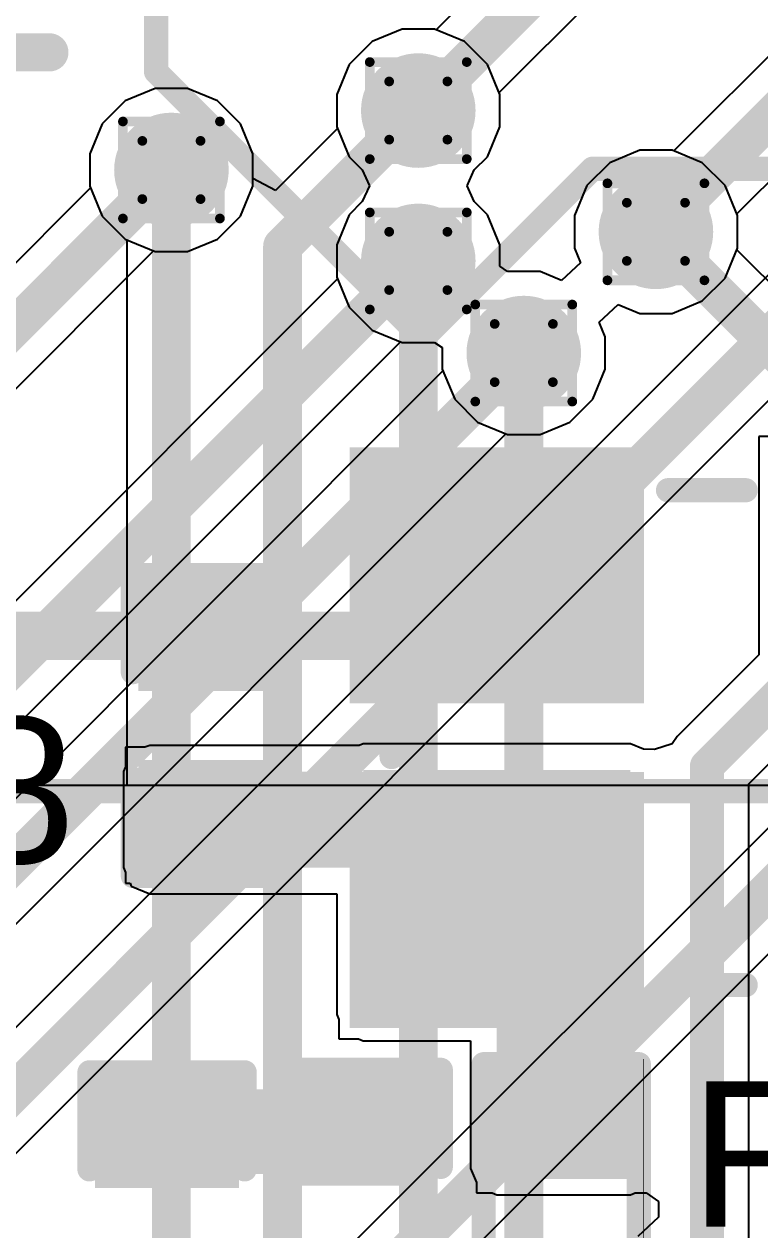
# Model space of a CAD drawing. Header units: inches. Extents: x -22 to 5433, y -13 to 5447.
# Drawn here: x 25.72 to 29.58, y 20.83 to 27.15 of the extents above; entities that cross this region are included whole.
import ezdxf

# ---------------------------------------------------------------- set-up
doc = ezdxf.new("R2010")
doc.units = ezdxf.units.IN
for name, color, linetype in [('Bottom Layer', 5, 'Continuous'), ('Bottom Overlay', 54, 'Continuous'), ('Bottom Paste', 16, 'Continuous'), ('Bottom Solder', 6, 'Continuous'), ('Drill Drawing', 1, 'Continuous'), ('Ground', 16, 'Continuous'), ('Power', 76, 'Continuous'), ('Top Layer', 1, 'Continuous'), ('Top Overlay', 2, 'Continuous'), ('Top Paste', 8, 'Continuous'), ('Top Solder', 216, 'Continuous'), ('Via Holes', 16, 'Continuous')]:
    doc.layers.add(name, color=color, linetype=linetype)
doc.styles.add('Arial', font='', dxfattribs={"height": 0.2})
doc.styles.get('Arial').set_extended_font_data('Arial')

msp = doc.modelspace()

# ---------------------------------------------------------------- hatches: boundary and pattern name
at = {"layer": 'Bottom Layer'}
h = msp.add_hatch(color=5, dxfattribs=at)
edge = h.paths.add_edge_path()
edge.add_arc((31.2404, 29.8196), 3, 0, 360)
h = msp.add_hatch(color=5, dxfattribs=at)
edge = h.paths.add_edge_path()
edge.add_arc((27.7876, 26.6954), 0.3, 0, 360)
h = msp.add_hatch(color=5, dxfattribs=at)
edge = h.paths.add_edge_path()
edge.add_arc((26.4948, 26.3842), 0.3, 0, 360)
h = msp.add_hatch(color=5, dxfattribs=at)
edge = h.paths.add_edge_path()
edge.add_arc((29.0322, 26.0604), 0.3, 0, 360)
h = msp.add_hatch(color=5, dxfattribs=at)
edge = h.paths.add_edge_path()
edge.add_arc((27.7876, 25.908), 0.3, 0, 360)
h = msp.add_hatch(color=5, dxfattribs=at)
edge = h.paths.add_edge_path()
edge.add_arc((28.3402, 25.4256), 0.3, 0, 360)
at = {"layer": 'Bottom Paste'}
h = msp.add_hatch(color=16, dxfattribs=at)
edge = h.paths.add_edge_path()
edge.add_arc((31.2404, 29.8196), 3, 0, 360)
at = {"layer": 'Bottom Solder'}
h = msp.add_hatch(color=6, dxfattribs=at)
edge = h.paths.add_edge_path()
edge.add_arc((31.2404, 29.8196), 3.0508, 0, 360)
at = {"layer": 'Ground'}
h = msp.add_hatch(color=16, dxfattribs=at)
edge = h.paths.add_edge_path()
edge.add_arc((27.7876, 26.6954), 0.3, 0, 360)
h = msp.add_hatch(color=16, dxfattribs=at)
edge = h.paths.add_edge_path()
edge.add_arc((26.4948, 26.3842), 0.3, 0, 360)
h = msp.add_hatch(color=16, dxfattribs=at)
edge = h.paths.add_edge_path()
edge.add_arc((29.0322, 26.0604), 0.3, 0, 360)
h = msp.add_hatch(color=16, dxfattribs=at)
edge = h.paths.add_edge_path()
edge.add_arc((27.7876, 25.908), 0.3, 0, 360)
h = msp.add_hatch(color=16, dxfattribs=at)
edge = h.paths.add_edge_path()
edge.add_arc((28.3402, 25.4256), 0.3, 0, 360)
at = {"layer": 'Power'}
h = msp.add_hatch(color=76, dxfattribs=at)
edge = h.paths.add_edge_path()
edge.add_arc((27.7876, 26.6954), 0.3, 0, 360)
h = msp.add_hatch(color=76, dxfattribs=at)
edge = h.paths.add_edge_path()
edge.add_arc((26.4948, 26.3842), 0.3, 0, 360)
h = msp.add_hatch(color=76, dxfattribs=at)
edge = h.paths.add_edge_path()
edge.add_arc((29.0322, 26.0604), 0.3, 0, 360)
h = msp.add_hatch(color=76, dxfattribs=at)
edge = h.paths.add_edge_path()
edge.add_arc((27.7876, 25.908), 0.3, 0, 360)
h = msp.add_hatch(color=76, dxfattribs=at)
edge = h.paths.add_edge_path()
edge.add_arc((28.3402, 25.4256), 0.3, 0, 360)
at = {"layer": 'Top Layer'}
h = msp.add_hatch(color=1, dxfattribs=at)
edge = h.paths.add_edge_path()
edge.add_arc((27.7876, 26.6954), 0.3, 0, 360)
h = msp.add_hatch(color=1, dxfattribs=at)
edge = h.paths.add_edge_path()
edge.add_arc((26.4948, 26.3842), 0.3, 0, 360)
h = msp.add_hatch(color=1, dxfattribs=at)
edge = h.paths.add_edge_path()
edge.add_arc((29.0322, 26.0604), 0.3, 0, 360)
h = msp.add_hatch(color=1, dxfattribs=at)
edge = h.paths.add_edge_path()
edge.add_arc((27.7876, 25.908), 0.3, 0, 360)
h = msp.add_hatch(color=1, dxfattribs=at)
edge = h.paths.add_edge_path()
edge.add_arc((28.3402, 25.4256), 0.3, 0, 360)
for points in [[(28.899, 23.6618), (27.499, 23.6618), (27.499, 24.8618), (28.899, 24.8618)], [(27.0165, 23.7166), (26.3815, 23.7166), (26.3815, 24.1738), (27.0165, 24.1738)], [(27.499, 21.9618), (28.899, 21.9618), (28.899, 23.2427), (27.499, 23.2427)], [(28.199, 21.1554), (28.899, 21.1554), (28.899, 23.2427), (28.199, 23.2427)], [(26.3815, 22.7315), (28.899, 22.7315), (28.899, 23.234), (26.3815, 23.234)], [(27.0165, 22.7768), (26.3815, 22.7768), (26.3815, 23.234), (27.0165, 23.234)], [(28.899, 21.9618), (27.499, 21.9618), (27.499, 23.1618), (28.899, 23.1618)], [(28.8539, 21.1554), (28.2189, 21.1554), (28.2189, 21.6126), (28.8539, 21.6126)], [(26.1544, 21.126), (27.8165, 21.126), (27.8165, 21.5702), (26.1544, 21.5702)], [(26.1544, 21.5702), (26.7894, 21.5702), (26.7894, 21.113), (26.1544, 21.113)], [(27.1815, 21.5832), (27.8165, 21.5832), (27.8165, 21.126), (27.1815, 21.126)]]:
    msp.add_hatch(color=1, dxfattribs=at).paths.add_polyline_path(points)
at = {"layer": 'Top Paste'}
for points in [[(28.899, 23.6618), (27.499, 23.6618), (27.499, 24.8618), (28.899, 24.8618)], [(27.0165, 23.7166), (26.3815, 23.7166), (26.3815, 24.1738), (27.0165, 24.1738)], [(27.0165, 22.7768), (26.3815, 22.7768), (26.3815, 23.234), (27.0165, 23.234)], [(28.899, 21.9618), (27.499, 21.9618), (27.499, 23.1618), (28.899, 23.1618)], [(28.8539, 21.1554), (28.2189, 21.1554), (28.2189, 21.6126), (28.8539, 21.6126)], [(26.1544, 21.5702), (26.7894, 21.5702), (26.7894, 21.113), (26.1544, 21.113)], [(27.1815, 21.5832), (27.8165, 21.5832), (27.8165, 21.126), (27.1815, 21.126)]]:
    msp.add_hatch(color=8, dxfattribs=at).paths.add_polyline_path(points)
at = {"layer": 'Top Solder'}
for points in [[(28.969, 23.5918), (27.429, 23.5918), (27.429, 24.9318), (28.969, 24.9318)], [(27.0765, 23.6566), (26.3215, 23.6566), (26.3215, 24.2338), (27.0765, 24.2338)], [(27.0765, 22.7168), (26.3215, 22.7168), (26.3215, 23.294), (27.0765, 23.294)], [(28.969, 21.8918), (27.429, 21.8918), (27.429, 23.2318), (28.969, 23.2318)], [(28.9089, 21.1004), (28.1639, 21.1004), (28.1639, 21.6676), (28.9089, 21.6676)], [(26.0944, 21.6302), (26.8494, 21.6302), (26.8494, 21.053), (26.0944, 21.053)], [(27.1215, 21.6432), (27.8765, 21.6432), (27.8765, 21.066), (27.1215, 21.066)]]:
    msp.add_hatch(color=216, dxfattribs=at).paths.add_polyline_path(points)
at = {"layer": 'Via Holes'}
h = msp.add_hatch(color=7, dxfattribs=at)
edge = h.paths.add_edge_path()
edge.add_arc((27.7876, 26.6954), 0.15, 0, 360)
h = msp.add_hatch(color=7, dxfattribs=at)
edge = h.paths.add_edge_path()
edge.add_arc((26.4948, 26.3842), 0.15, 0, 360)
h = msp.add_hatch(color=7, dxfattribs=at)
edge = h.paths.add_edge_path()
edge.add_arc((29.0322, 26.0604), 0.15, 0, 360)
h = msp.add_hatch(color=7, dxfattribs=at)
edge = h.paths.add_edge_path()
edge.add_arc((27.7876, 25.908), 0.15, 0, 360)
h = msp.add_hatch(color=7, dxfattribs=at)
edge = h.paths.add_edge_path()
edge.add_arc((28.3402, 25.4256), 0.15, 0, 360)

# ---------------------------------------------------------------- linework, layer by layer
at = {"layer": 'Bottom Layer'}
for p, q in [((27.7027, 27.1224), (27.5457, 27.0574)), ((27.8725, 27.1224), (27.7027, 27.1224)), ((28.0295, 27.0574), (27.8725, 27.1224)), ((27.5457, 27.0574), (27.4256, 26.9373)), ((28.1496, 26.9373), (28.0295, 27.0574)), ((27.4256, 26.9373), (27.3606, 26.7803)), ((28.2146, 26.7803), (28.1496, 26.9373)), ((26.4098, 26.8112), (26.2529, 26.7462)), ((26.5797, 26.8112), (26.4098, 26.8112)), ((26.7366, 26.7462), (26.5797, 26.8112)), ((27.3606, 26.7803), (27.3606, 26.6105)), ((28.2146, 26.6105), (28.2146, 26.7803)), ((26.2529, 26.7462), (26.1328, 26.6261)), ((26.8568, 26.6261), (26.7366, 26.7462)), ((26.1328, 26.6261), (26.0678, 26.4691)), ((26.9218, 26.4691), (26.8568, 26.6261)), ((27.3642, 26.6017), (27.0395, 26.277)), ((27.3606, 26.6105), (27.3642, 26.6017)), ((28.1496, 26.4535), (28.2146, 26.6105)), ((26.0678, 26.4691), (26.0678, 26.2993)), ((26.9218, 26.3388), (26.9218, 26.4691)), ((28.9473, 26.4874), (28.7903, 26.4224)), ((29.1171, 26.4874), (28.9473, 26.4874)), ((29.2741, 26.4224), (29.1171, 26.4874)), ((28.0807, 26.3847), (28.1496, 26.4535)), ((28.7903, 26.4224), (28.6702, 26.3023)), ((29.3942, 26.3023), (29.2741, 26.4224)), ((27.0395, 26.277), (26.9218, 26.3388)), ((28.0436, 26.3017), (28.0807, 26.3847)), ((26.0678, 26.2993), (26.1328, 26.1423)), ((28.0807, 26.2187), (28.0436, 26.3017)), ((28.6702, 26.3023), (28.6052, 26.1453)), ((29.4592, 26.1453), (29.3942, 26.3023)), ((28.1496, 26.1499), (28.0807, 26.2187)), ((26.1328, 26.1423), (26.2529, 26.0222)), ((28.2146, 25.9929), (28.1496, 26.1499)), ((28.6052, 26.1453), (28.6052, 25.9755)), ((29.4592, 25.9755), (29.4592, 26.1453)), ((26.2529, 26.0222), (26.2617, 26.0186)), ((26.2617, 26.0186), (26.2617, 23.1618)), ((28.2146, 25.8798), (28.2146, 25.9929)), ((28.6052, 25.9755), (28.6371, 25.8985)), ((29.4556, 25.9667), (29.4592, 25.9755)), ((30.1229, 25.2993), (29.4556, 25.9667)), ((28.6371, 25.8985), (28.538, 25.8058)), ((28.2553, 25.8526), (28.2146, 25.8798)), ((28.4252, 25.8526), (28.2553, 25.8526)), ((28.538, 25.8058), (28.4252, 25.8526)), ((30.8611, 23.1618), (6.0711, 23.1618)), ((26.2617, 23.1618), (24.4393, 23.1618))]:
    msp.add_line(p, q, dxfattribs=at)
for points in [[(27.0768, 25.9846, 0.2032, 0.2032, 0), (27.7876, 26.6954, 0.2032, 0.2032, 0)], [(26.4948, 20.3156, 0.2032, 0.2032, 0), (26.4948, 26.3842, 0.2032, 0.2032, 0)], [(29.0322, 26.0604, 0.2032, 0.2032, 0), (29.9581, 25.1345, 0.2032, 0.2032, 0)], [(27.0768, 19.9828, 0.2032, 0.2032, 0), (27.0768, 25.9846, 0.2032, 0.2032, 0)], [(27.7876, 19.488, 0.2032, 0.2032, 0), (27.7876, 25.908, 0.2032, 0.2032, 0)], [(28.3402, 19.2406, 0.2032, 0.2032, 0), (28.3402, 25.4256, 0.2032, 0.2032, 0)]]:
    msp.add_lwpolyline(points, format="xyseb", dxfattribs=at)
for points in [[(27.7368, 26.6954, 0.1016, 0.1016, 1), (27.8384, 26.6954, 0.1016, 0.1016, 1)], [(26.444, 26.3842, 0.1016, 0.1016, 1), (26.5456, 26.3842, 0.1016, 0.1016, 1)], [(28.9814, 26.0604, 0.1016, 0.1016, 1), (29.083, 26.0604, 0.1016, 0.1016, 1)], [(27.026, 25.9846, 0.1016, 0.1016, 1), (27.1276, 25.9846, 0.1016, 0.1016, 1)], [(27.026, 25.9846, 0.1016, 0.1016, 1), (27.1276, 25.9846, 0.1016, 0.1016, 1)], [(27.7368, 25.908, 0.1016, 0.1016, 1), (27.8384, 25.908, 0.1016, 0.1016, 1)], [(28.2894, 25.4256, 0.1016, 0.1016, 1), (28.391, 25.4256, 0.1016, 0.1016, 1)]]:
    msp.add_lwpolyline(points, format="xyseb", close=True, dxfattribs=at)
at = {"layer": 'Bottom Overlay'}
for points in [[(26.4144, 26.8986, 0.127, 0.127, 0), (26.4144, 27.3385, 0.127, 0.127, 0)], [(25.246, 27.0002, 0.2, 0.2, 0), (25.8556, 27.0002, 0.2, 0.2, 0)], [(26.4144, 26.8986, 0.127, 0.127, 0), (27.8114, 25.5016, 0.127, 0.127, 0)], [(27.8114, 25.5016, 0.127, 0.127, 0), (28.7004, 26.3906, 0.127, 0.127, 0)], [(28.7004, 26.3906, 0.127, 0.127, 0), (33.7804, 26.3906, 0.127, 0.127, 0)], [(4.9576, 23.1309, 0.127, 0.127, 0), (31.9576, 23.1309, 0.127, 0.127, 0)]]:
    msp.add_lwpolyline(points, format="xyseb", dxfattribs=at)
for points in [[(25.8056, 27.0002, 0.1, 0.1, 1), (25.9056, 27.0002, 0.1, 0.1, 1)], [(26.3826, 26.8986, 0.0635, 0.0635, 1), (26.4461, 26.8986, 0.0635, 0.0635, 1)], [(26.3826, 26.8986, 0.0635, 0.0635, 1), (26.4461, 26.8986, 0.0635, 0.0635, 1)], [(28.6686, 26.3906, 0.0635, 0.0635, 1), (28.7321, 26.3906, 0.0635, 0.0635, 1)], [(28.6686, 26.3906, 0.0635, 0.0635, 1), (28.7321, 26.3906, 0.0635, 0.0635, 1)], [(27.7796, 25.5016, 0.0635, 0.0635, 1), (27.8431, 25.5016, 0.0635, 0.0635, 1)], [(27.7796, 25.5016, 0.0635, 0.0635, 1), (27.8431, 25.5016, 0.0635, 0.0635, 1)]]:
    msp.add_lwpolyline(points, format="xyseb", close=True, dxfattribs=at)
at = {"layer": 'Drill Drawing'}
for points in [[(27.5336, 26.9494, 0.0508, 0.0508, 0), (28.0416, 26.9494, 0.0508, 0.0508, 0)], [(27.5336, 26.4414, 0.0508, 0.0508, 0), (27.5336, 26.9494, 0.0508, 0.0508, 0)], [(28.0416, 26.4414, 0.0508, 0.0508, 0), (28.0416, 26.9494, 0.0508, 0.0508, 0)], [(27.6352, 26.8478, 0.0508, 0.0508, 0), (27.94, 26.8478, 0.0508, 0.0508, 0)], [(27.6352, 26.543, 0.0508, 0.0508, 0), (27.6352, 26.8478, 0.0508, 0.0508, 0)], [(27.94, 26.543, 0.0508, 0.0508, 0), (27.94, 26.8478, 0.0508, 0.0508, 0)], [(26.2408, 26.6382, 0.0508, 0.0508, 0), (26.7488, 26.6382, 0.0508, 0.0508, 0)], [(26.2408, 26.1302, 0.0508, 0.0508, 0), (26.2408, 26.6382, 0.0508, 0.0508, 0)], [(26.7488, 26.1302, 0.0508, 0.0508, 0), (26.7488, 26.6382, 0.0508, 0.0508, 0)], [(26.3424, 26.5366, 0.0508, 0.0508, 0), (26.6472, 26.5366, 0.0508, 0.0508, 0)], [(26.3424, 26.2318, 0.0508, 0.0508, 0), (26.3424, 26.5366, 0.0508, 0.0508, 0)], [(26.6472, 26.2318, 0.0508, 0.0508, 0), (26.6472, 26.5366, 0.0508, 0.0508, 0)], [(27.6352, 26.543, 0.0508, 0.0508, 0), (27.94, 26.543, 0.0508, 0.0508, 0)], [(27.5336, 26.4414, 0.0508, 0.0508, 0), (28.0416, 26.4414, 0.0508, 0.0508, 0)], [(28.7782, 26.3144, 0.0508, 0.0508, 0), (29.2862, 26.3144, 0.0508, 0.0508, 0)], [(28.7782, 25.8064, 0.0508, 0.0508, 0), (28.7782, 26.3144, 0.0508, 0.0508, 0)], [(29.2862, 25.8064, 0.0508, 0.0508, 0), (29.2862, 26.3144, 0.0508, 0.0508, 0)], [(26.3424, 26.2318, 0.0508, 0.0508, 0), (26.6472, 26.2318, 0.0508, 0.0508, 0)], [(28.8798, 26.2128, 0.0508, 0.0508, 0), (29.1846, 26.2128, 0.0508, 0.0508, 0)], [(28.8798, 25.908, 0.0508, 0.0508, 0), (28.8798, 26.2128, 0.0508, 0.0508, 0)], [(29.1846, 25.908, 0.0508, 0.0508, 0), (29.1846, 26.2128, 0.0508, 0.0508, 0)], [(26.2408, 26.1302, 0.0508, 0.0508, 0), (26.7488, 26.1302, 0.0508, 0.0508, 0)], [(27.5336, 26.162, 0.0508, 0.0508, 0), (28.0416, 26.162, 0.0508, 0.0508, 0)], [(27.5336, 25.654, 0.0508, 0.0508, 0), (27.5336, 26.162, 0.0508, 0.0508, 0)], [(28.0416, 25.654, 0.0508, 0.0508, 0), (28.0416, 26.162, 0.0508, 0.0508, 0)], [(27.6352, 26.0604, 0.0508, 0.0508, 0), (27.94, 26.0604, 0.0508, 0.0508, 0)], [(27.6352, 25.7556, 0.0508, 0.0508, 0), (27.6352, 26.0604, 0.0508, 0.0508, 0)], [(27.94, 25.7556, 0.0508, 0.0508, 0), (27.94, 26.0604, 0.0508, 0.0508, 0)], [(28.8798, 25.908, 0.0508, 0.0508, 0), (29.1846, 25.908, 0.0508, 0.0508, 0)], [(28.7782, 25.8064, 0.0508, 0.0508, 0), (29.2862, 25.8064, 0.0508, 0.0508, 0)], [(27.6352, 25.7556, 0.0508, 0.0508, 0), (27.94, 25.7556, 0.0508, 0.0508, 0)], [(28.0862, 25.6796, 0.0508, 0.0508, 0), (28.5942, 25.6796, 0.0508, 0.0508, 0)], [(28.0862, 25.1716, 0.0508, 0.0508, 0), (28.0862, 25.6796, 0.0508, 0.0508, 0)], [(28.5942, 25.1716, 0.0508, 0.0508, 0), (28.5942, 25.6796, 0.0508, 0.0508, 0)], [(27.5336, 25.654, 0.0508, 0.0508, 0), (28.0416, 25.654, 0.0508, 0.0508, 0)], [(28.1878, 25.578, 0.0508, 0.0508, 0), (28.4926, 25.578, 0.0508, 0.0508, 0)], [(28.1878, 25.2732, 0.0508, 0.0508, 0), (28.1878, 25.578, 0.0508, 0.0508, 0)], [(28.4926, 25.2732, 0.0508, 0.0508, 0), (28.4926, 25.578, 0.0508, 0.0508, 0)], [(28.1878, 25.2732, 0.0508, 0.0508, 0), (28.4926, 25.2732, 0.0508, 0.0508, 0)], [(28.0862, 25.1716, 0.0508, 0.0508, 0), (28.5942, 25.1716, 0.0508, 0.0508, 0)]]:
    msp.add_lwpolyline(points, format="xyseb", dxfattribs=at)
for points in [[(27.5209, 26.9494, 0.0254, 0.0254, 1), (27.5463, 26.9494, 0.0254, 0.0254, 1)], [(27.5209, 26.9494, 0.0254, 0.0254, 1), (27.5463, 26.9494, 0.0254, 0.0254, 1)], [(28.0289, 26.9494, 0.0254, 0.0254, 1), (28.0543, 26.9494, 0.0254, 0.0254, 1)], [(28.0289, 26.9494, 0.0254, 0.0254, 1), (28.0543, 26.9494, 0.0254, 0.0254, 1)], [(27.6225, 26.8478, 0.0254, 0.0254, 1), (27.6479, 26.8478, 0.0254, 0.0254, 1)], [(27.6225, 26.8478, 0.0254, 0.0254, 1), (27.6479, 26.8478, 0.0254, 0.0254, 1)], [(27.9273, 26.8478, 0.0254, 0.0254, 1), (27.9527, 26.8478, 0.0254, 0.0254, 1)], [(27.9273, 26.8478, 0.0254, 0.0254, 1), (27.9527, 26.8478, 0.0254, 0.0254, 1)], [(26.2281, 26.6382, 0.0254, 0.0254, 1), (26.2535, 26.6382, 0.0254, 0.0254, 1)], [(26.2281, 26.6382, 0.0254, 0.0254, 1), (26.2535, 26.6382, 0.0254, 0.0254, 1)], [(26.7361, 26.6382, 0.0254, 0.0254, 1), (26.7615, 26.6382, 0.0254, 0.0254, 1)], [(26.7361, 26.6382, 0.0254, 0.0254, 1), (26.7615, 26.6382, 0.0254, 0.0254, 1)], [(26.3297, 26.5366, 0.0254, 0.0254, 1), (26.3551, 26.5366, 0.0254, 0.0254, 1)], [(26.3297, 26.5366, 0.0254, 0.0254, 1), (26.3551, 26.5366, 0.0254, 0.0254, 1)], [(26.6345, 26.5366, 0.0254, 0.0254, 1), (26.6599, 26.5366, 0.0254, 0.0254, 1)], [(26.6345, 26.5366, 0.0254, 0.0254, 1), (26.6599, 26.5366, 0.0254, 0.0254, 1)], [(27.6225, 26.543, 0.0254, 0.0254, 1), (27.6479, 26.543, 0.0254, 0.0254, 1)], [(27.6225, 26.543, 0.0254, 0.0254, 1), (27.6479, 26.543, 0.0254, 0.0254, 1)], [(27.9273, 26.543, 0.0254, 0.0254, 1), (27.9527, 26.543, 0.0254, 0.0254, 1)], [(27.9273, 26.543, 0.0254, 0.0254, 1), (27.9527, 26.543, 0.0254, 0.0254, 1)], [(27.5209, 26.4414, 0.0254, 0.0254, 1), (27.5463, 26.4414, 0.0254, 0.0254, 1)], [(27.5209, 26.4414, 0.0254, 0.0254, 1), (27.5463, 26.4414, 0.0254, 0.0254, 1)], [(28.0289, 26.4414, 0.0254, 0.0254, 1), (28.0543, 26.4414, 0.0254, 0.0254, 1)], [(28.0289, 26.4414, 0.0254, 0.0254, 1), (28.0543, 26.4414, 0.0254, 0.0254, 1)], [(28.7655, 26.3144, 0.0254, 0.0254, 1), (28.7909, 26.3144, 0.0254, 0.0254, 1)], [(28.7655, 26.3144, 0.0254, 0.0254, 1), (28.7909, 26.3144, 0.0254, 0.0254, 1)], [(29.2735, 26.3144, 0.0254, 0.0254, 1), (29.2989, 26.3144, 0.0254, 0.0254, 1)], [(29.2735, 26.3144, 0.0254, 0.0254, 1), (29.2989, 26.3144, 0.0254, 0.0254, 1)], [(26.3297, 26.2318, 0.0254, 0.0254, 1), (26.3551, 26.2318, 0.0254, 0.0254, 1)], [(26.3297, 26.2318, 0.0254, 0.0254, 1), (26.3551, 26.2318, 0.0254, 0.0254, 1)], [(26.6345, 26.2318, 0.0254, 0.0254, 1), (26.6599, 26.2318, 0.0254, 0.0254, 1)], [(26.6345, 26.2318, 0.0254, 0.0254, 1), (26.6599, 26.2318, 0.0254, 0.0254, 1)], [(28.8671, 26.2128, 0.0254, 0.0254, 1), (28.8925, 26.2128, 0.0254, 0.0254, 1)], [(28.8671, 26.2128, 0.0254, 0.0254, 1), (28.8925, 26.2128, 0.0254, 0.0254, 1)], [(29.1719, 26.2128, 0.0254, 0.0254, 1), (29.1973, 26.2128, 0.0254, 0.0254, 1)], [(29.1719, 26.2128, 0.0254, 0.0254, 1), (29.1973, 26.2128, 0.0254, 0.0254, 1)], [(26.2281, 26.1302, 0.0254, 0.0254, 1), (26.2535, 26.1302, 0.0254, 0.0254, 1)], [(26.2281, 26.1302, 0.0254, 0.0254, 1), (26.2535, 26.1302, 0.0254, 0.0254, 1)], [(26.7361, 26.1302, 0.0254, 0.0254, 1), (26.7615, 26.1302, 0.0254, 0.0254, 1)], [(26.7361, 26.1302, 0.0254, 0.0254, 1), (26.7615, 26.1302, 0.0254, 0.0254, 1)], [(27.5209, 26.162, 0.0254, 0.0254, 1), (27.5463, 26.162, 0.0254, 0.0254, 1)], [(27.5209, 26.162, 0.0254, 0.0254, 1), (27.5463, 26.162, 0.0254, 0.0254, 1)], [(28.0289, 26.162, 0.0254, 0.0254, 1), (28.0543, 26.162, 0.0254, 0.0254, 1)], [(28.0289, 26.162, 0.0254, 0.0254, 1), (28.0543, 26.162, 0.0254, 0.0254, 1)], [(27.6225, 26.0604, 0.0254, 0.0254, 1), (27.6479, 26.0604, 0.0254, 0.0254, 1)], [(27.6225, 26.0604, 0.0254, 0.0254, 1), (27.6479, 26.0604, 0.0254, 0.0254, 1)], [(27.9273, 26.0604, 0.0254, 0.0254, 1), (27.9527, 26.0604, 0.0254, 0.0254, 1)], [(27.9273, 26.0604, 0.0254, 0.0254, 1), (27.9527, 26.0604, 0.0254, 0.0254, 1)], [(28.8671, 25.908, 0.0254, 0.0254, 1), (28.8925, 25.908, 0.0254, 0.0254, 1)], [(28.8671, 25.908, 0.0254, 0.0254, 1), (28.8925, 25.908, 0.0254, 0.0254, 1)], [(29.1719, 25.908, 0.0254, 0.0254, 1), (29.1973, 25.908, 0.0254, 0.0254, 1)], [(29.1719, 25.908, 0.0254, 0.0254, 1), (29.1973, 25.908, 0.0254, 0.0254, 1)], [(28.7655, 25.8064, 0.0254, 0.0254, 1), (28.7909, 25.8064, 0.0254, 0.0254, 1)], [(28.7655, 25.8064, 0.0254, 0.0254, 1), (28.7909, 25.8064, 0.0254, 0.0254, 1)], [(29.2735, 25.8064, 0.0254, 0.0254, 1), (29.2989, 25.8064, 0.0254, 0.0254, 1)], [(29.2735, 25.8064, 0.0254, 0.0254, 1), (29.2989, 25.8064, 0.0254, 0.0254, 1)], [(27.6225, 25.7556, 0.0254, 0.0254, 1), (27.6479, 25.7556, 0.0254, 0.0254, 1)], [(27.6225, 25.7556, 0.0254, 0.0254, 1), (27.6479, 25.7556, 0.0254, 0.0254, 1)], [(27.9273, 25.7556, 0.0254, 0.0254, 1), (27.9527, 25.7556, 0.0254, 0.0254, 1)], [(27.9273, 25.7556, 0.0254, 0.0254, 1), (27.9527, 25.7556, 0.0254, 0.0254, 1)], [(28.0735, 25.6796, 0.0254, 0.0254, 1), (28.0989, 25.6796, 0.0254, 0.0254, 1)], [(28.0735, 25.6796, 0.0254, 0.0254, 1), (28.0989, 25.6796, 0.0254, 0.0254, 1)], [(28.5815, 25.6796, 0.0254, 0.0254, 1), (28.6069, 25.6796, 0.0254, 0.0254, 1)], [(28.5815, 25.6796, 0.0254, 0.0254, 1), (28.6069, 25.6796, 0.0254, 0.0254, 1)], [(27.5209, 25.654, 0.0254, 0.0254, 1), (27.5463, 25.654, 0.0254, 0.0254, 1)], [(27.5209, 25.654, 0.0254, 0.0254, 1), (27.5463, 25.654, 0.0254, 0.0254, 1)], [(28.0289, 25.654, 0.0254, 0.0254, 1), (28.0543, 25.654, 0.0254, 0.0254, 1)], [(28.0289, 25.654, 0.0254, 0.0254, 1), (28.0543, 25.654, 0.0254, 0.0254, 1)], [(28.1751, 25.578, 0.0254, 0.0254, 1), (28.2005, 25.578, 0.0254, 0.0254, 1)], [(28.1751, 25.578, 0.0254, 0.0254, 1), (28.2005, 25.578, 0.0254, 0.0254, 1)], [(28.4799, 25.578, 0.0254, 0.0254, 1), (28.5053, 25.578, 0.0254, 0.0254, 1)], [(28.4799, 25.578, 0.0254, 0.0254, 1), (28.5053, 25.578, 0.0254, 0.0254, 1)], [(28.1751, 25.2732, 0.0254, 0.0254, 1), (28.2005, 25.2732, 0.0254, 0.0254, 1)], [(28.1751, 25.2732, 0.0254, 0.0254, 1), (28.2005, 25.2732, 0.0254, 0.0254, 1)], [(28.4799, 25.2732, 0.0254, 0.0254, 1), (28.5053, 25.2732, 0.0254, 0.0254, 1)], [(28.4799, 25.2732, 0.0254, 0.0254, 1), (28.5053, 25.2732, 0.0254, 0.0254, 1)], [(28.0735, 25.1716, 0.0254, 0.0254, 1), (28.0989, 25.1716, 0.0254, 0.0254, 1)], [(28.0735, 25.1716, 0.0254, 0.0254, 1), (28.0989, 25.1716, 0.0254, 0.0254, 1)], [(28.5815, 25.1716, 0.0254, 0.0254, 1), (28.6069, 25.1716, 0.0254, 0.0254, 1)], [(28.5815, 25.1716, 0.0254, 0.0254, 1), (28.6069, 25.1716, 0.0254, 0.0254, 1)]]:
    msp.add_lwpolyline(points, format="xyseb", close=True, dxfattribs=at)
at = {"layer": 'Ground'}
for p, q in [((31.8358, 31.0733), (27.8813, 27.1188)), ((28.211, 26.7891), (32.0972, 30.6754)), ((33.0751, 30.4329), (29.1259, 26.4838)), ((29.4556, 26.1541), (33.3365, 30.0351)), ((32.4742, 28.689), (23.6327, 19.8476)), ((25.3906, 20.9462), (32.7355, 28.2911)), ((34.6559, 27.9745), (26.5125, 19.831)), ((24.5626, 17.2219), (34.9173, 27.5766)), ((27.7027, 27.1224), (27.5457, 27.0574)), ((27.8725, 27.1224), (27.7027, 27.1224)), ((27.8813, 27.1188), (27.8725, 27.1224)), ((27.5457, 27.0574), (27.4256, 26.9373)), ((27.4256, 26.9373), (27.3606, 26.7803)), ((26.4098, 26.8112), (26.2529, 26.7462)), ((26.5797, 26.8112), (26.4098, 26.8112)), ((26.7366, 26.7462), (26.5797, 26.8112)), ((27.3606, 26.7803), (27.3606, 26.6105)), ((28.2146, 26.7803), (28.211, 26.7891)), ((28.2146, 26.6105), (28.2146, 26.7803)), ((26.2529, 26.7462), (26.1328, 26.6261)), ((26.8568, 26.6261), (26.7366, 26.7462)), ((26.1328, 26.6261), (26.0678, 26.4691)), ((26.9218, 26.4691), (26.8568, 26.6261)), ((27.3606, 26.6105), (27.4256, 26.4535)), ((28.1496, 26.4535), (28.2146, 26.6105)), ((26.0678, 26.4691), (26.0678, 26.2993)), ((26.9218, 26.2993), (26.9218, 26.4691)), ((28.9473, 26.4874), (28.7903, 26.4224)), ((29.1171, 26.4874), (28.9473, 26.4874)), ((29.1259, 26.4838), (29.1171, 26.4874)), ((27.4256, 26.4535), (27.4945, 26.3847)), ((28.0807, 26.3847), (28.1496, 26.4535)), ((28.7903, 26.4224), (28.6702, 26.3023)), ((27.4945, 26.3847), (27.5316, 26.3017)), ((28.0436, 26.3017), (28.0807, 26.3847)), ((26.0714, 26.2905), (25.0762, 25.2952)), ((26.0678, 26.2993), (26.0714, 26.2905)), ((26.8568, 26.1423), (26.9218, 26.2993)), ((27.5316, 26.3017), (27.4945, 26.2187)), ((28.0807, 26.2187), (28.0436, 26.3017)), ((28.6702, 26.3023), (28.6052, 26.1453)), ((27.4945, 26.2187), (27.4256, 26.1499)), ((28.1496, 26.1499), (28.0807, 26.2187)), ((26.7366, 26.0222), (26.8568, 26.1423)), ((27.4256, 26.1499), (27.3606, 25.9929)), ((28.2146, 25.9929), (28.1496, 26.1499)), ((28.6052, 26.1453), (28.6052, 25.9755)), ((29.4592, 26.1453), (29.4556, 26.1541)), ((29.4592, 25.9755), (29.4592, 26.1453)), ((26.5797, 25.9572), (26.7366, 26.0222)), ((25.4058, 24.9656), (26.401, 25.9608)), ((26.401, 25.9608), (26.4098, 25.9572)), ((26.4098, 25.9572), (26.5797, 25.9572)), ((27.3606, 25.9929), (27.3606, 25.8231)), ((28.2146, 25.8798), (28.2146, 25.9929)), ((28.6052, 25.9755), (28.6371, 25.8985)), ((29.3942, 25.8185), (29.4592, 25.9755)), ((28.6371, 25.8985), (28.538, 25.8058)), ((28.2553, 25.8526), (28.2146, 25.8798)), ((28.4252, 25.8526), (28.2553, 25.8526)), ((28.538, 25.8058), (28.4252, 25.8526)), ((27.3642, 25.8143), (23.1445, 21.5945)), ((27.3606, 25.8231), (27.3642, 25.8143)), ((29.2741, 25.6984), (29.3942, 25.8185)), ((29.1171, 25.6334), (29.2741, 25.6984)), ((28.7354, 25.5874), (28.8344, 25.6801)), ((28.8344, 25.6801), (28.9473, 25.6334)), ((28.7672, 25.5105), (28.7354, 25.5874)), ((28.9473, 25.6334), (29.1171, 25.6334)), ((28.7672, 25.3406), (28.7672, 25.5105)), ((23.4058, 21.1966), (27.6939, 25.4846)), ((27.6939, 25.4846), (27.7027, 25.481)), ((27.7027, 25.481), (27.8725, 25.481)), ((27.8725, 25.481), (27.9132, 25.4538)), ((27.9132, 25.4538), (27.9132, 25.3406)), ((27.9169, 25.3318), (23.2651, 20.6801)), ((27.9132, 25.3406), (27.9169, 25.3318)), ((28.7022, 25.1837), (28.7672, 25.3406)), ((28.5821, 25.0636), (28.7022, 25.1837)), ((28.4252, 24.9986), (28.5821, 25.0636)), ((23.5265, 20.2822), (28.2465, 25.0022)), ((28.2465, 25.0022), (28.2553, 24.9986)), ((28.2553, 24.9986), (28.4252, 24.9986))]:
    msp.add_line(p, q, dxfattribs=at)
for points in [[(27.7876, 26.6954, 0.2032, 0.2032, 0), (32.0006, 30.9084, 0.2032, 0.2032, 0)], [(29.0322, 26.0604, 0.2032, 0.2032, 0), (33.2399, 30.2681, 0.2032, 0.2032, 0)], [(23.7293, 19.6145, 0.2032, 0.2032, 0), (32.639, 28.5242, 0.2032, 0.2032, 0)], [(24.3978, 17.3868, 0.2032, 0.2032, 0), (34.8207, 27.8096, 0.2032, 0.2032, 0)], [(25.241, 25.1304, 0.2032, 0.2032, 0), (26.4948, 26.3842, 0.2032, 0.2032, 0)], [(23.241, 21.3614, 0.2032, 0.2032, 0), (27.7876, 25.908, 0.2032, 0.2032, 0)], [(23.3617, 20.447, 0.2032, 0.2032, 0), (28.3402, 25.4256, 0.2032, 0.2032, 0)]]:
    msp.add_lwpolyline(points, format="xyseb", dxfattribs=at)
for points in [[(27.7368, 26.6954, 0.1016, 0.1016, 1), (27.8384, 26.6954, 0.1016, 0.1016, 1)], [(26.444, 26.3842, 0.1016, 0.1016, 1), (26.5456, 26.3842, 0.1016, 0.1016, 1)], [(28.9814, 26.0604, 0.1016, 0.1016, 1), (29.083, 26.0604, 0.1016, 0.1016, 1)], [(27.7368, 25.908, 0.1016, 0.1016, 1), (27.8384, 25.908, 0.1016, 0.1016, 1)], [(28.2894, 25.4256, 0.1016, 0.1016, 1), (28.391, 25.4256, 0.1016, 0.1016, 1)]]:
    msp.add_lwpolyline(points, format="xyseb", close=True, dxfattribs=at)
at = {"layer": 'Power'}
for p, q in [((27.7027, 27.1224), (27.5457, 27.0574)), ((27.8725, 27.1224), (27.7027, 27.1224)), ((28.0295, 27.0574), (27.8725, 27.1224)), ((27.5457, 27.0574), (27.4256, 26.9373)), ((28.1496, 26.9373), (28.0295, 27.0574)), ((27.4256, 26.9373), (27.3606, 26.7803)), ((28.2146, 26.7803), (28.1496, 26.9373)), ((26.4098, 26.8112), (26.2529, 26.7462)), ((26.5797, 26.8112), (26.4098, 26.8112)), ((26.7366, 26.7462), (26.5797, 26.8112)), ((27.3606, 26.7803), (27.3606, 26.6105)), ((28.2146, 26.6105), (28.2146, 26.7803)), ((26.2529, 26.7462), (26.1328, 26.6261)), ((26.8568, 26.6261), (26.7366, 26.7462)), ((26.1328, 26.6261), (26.0678, 26.4691)), ((26.9218, 26.4691), (26.8568, 26.6261)), ((27.3606, 26.6105), (27.4256, 26.4535)), ((28.1496, 26.4535), (28.2146, 26.6105)), ((26.0678, 26.4691), (26.0678, 26.2993)), ((26.9218, 26.2993), (26.9218, 26.4691)), ((28.9473, 26.4874), (28.7903, 26.4224)), ((29.1171, 26.4874), (28.9473, 26.4874)), ((29.2741, 26.4224), (29.1171, 26.4874)), ((27.4256, 26.4535), (27.4945, 26.3847)), ((28.0807, 26.3847), (28.1496, 26.4535)), ((28.7903, 26.4224), (28.6702, 26.3023)), ((29.3942, 26.3023), (29.2741, 26.4224)), ((27.4945, 26.3847), (27.5316, 26.3017)), ((28.0436, 26.3017), (28.0807, 26.3847)), ((26.0678, 26.2993), (26.1328, 26.1423)), ((26.8568, 26.1423), (26.9218, 26.2993)), ((27.5316, 26.3017), (27.4945, 26.2187)), ((28.0807, 26.2187), (28.0436, 26.3017)), ((28.6702, 26.3023), (28.6052, 26.1453)), ((29.4592, 26.1453), (29.3942, 26.3023)), ((27.4945, 26.2187), (27.4256, 26.1499)), ((28.1496, 26.1499), (28.0807, 26.2187)), ((26.1328, 26.1423), (26.2529, 26.0222)), ((26.7366, 26.0222), (26.8568, 26.1423)), ((27.4256, 26.1499), (27.3606, 25.9929)), ((28.2146, 25.9929), (28.1496, 26.1499)), ((28.6052, 26.1453), (28.6052, 25.9755)), ((29.4592, 25.9755), (29.4592, 26.1453)), ((26.2529, 26.0222), (26.4098, 25.9572)), ((26.5797, 25.9572), (26.7366, 26.0222)), ((26.4098, 25.9572), (26.5797, 25.9572)), ((27.3606, 25.9929), (27.3606, 25.8231)), ((28.2146, 25.8798), (28.2146, 25.9929)), ((28.6052, 25.9755), (28.6371, 25.8985)), ((29.3942, 25.8185), (29.4592, 25.9755)), ((28.6371, 25.8985), (28.538, 25.8058)), ((28.2553, 25.8526), (28.2146, 25.8798)), ((28.4252, 25.8526), (28.2553, 25.8526)), ((28.538, 25.8058), (28.4252, 25.8526)), ((27.3606, 25.8231), (27.4256, 25.6661)), ((29.2741, 25.6984), (29.3942, 25.8185)), ((29.1171, 25.6334), (29.2741, 25.6984)), ((27.4256, 25.6661), (27.5457, 25.546)), ((28.7354, 25.5874), (28.8344, 25.6801)), ((28.8344, 25.6801), (28.9473, 25.6334)), ((28.7672, 25.5105), (28.7354, 25.5874)), ((28.9473, 25.6334), (29.1171, 25.6334)), ((27.5457, 25.546), (27.7027, 25.481)), ((28.7672, 25.3406), (28.7672, 25.5105)), ((27.7027, 25.481), (27.8725, 25.481)), ((27.8725, 25.481), (27.9132, 25.4538)), ((27.9132, 25.4538), (27.9132, 25.3406)), ((27.9132, 25.3406), (27.9782, 25.1837)), ((28.7022, 25.1837), (28.7672, 25.3406)), ((27.9782, 25.1837), (28.0984, 25.0636)), ((28.5821, 25.0636), (28.7022, 25.1837)), ((28.0984, 25.0636), (28.2553, 24.9986)), ((28.4252, 24.9986), (28.5821, 25.0636)), ((28.2553, 24.9986), (28.4252, 24.9986))]:
    msp.add_line(p, q, dxfattribs=at)
at = {"layer": 'Top Layer'}
for p, q in [((27.7027, 27.1224), (27.5457, 27.0574)), ((27.8725, 27.1224), (27.7027, 27.1224)), ((28.0295, 27.0574), (27.8725, 27.1224)), ((27.5457, 27.0574), (27.4256, 26.9373)), ((28.1496, 26.9373), (28.0295, 27.0574)), ((27.4256, 26.9373), (27.3606, 26.7803)), ((28.2146, 26.7803), (28.1496, 26.9373)), ((26.4098, 26.8112), (26.2529, 26.7462)), ((26.5797, 26.8112), (26.4098, 26.8112)), ((26.7366, 26.7462), (26.5797, 26.8112)), ((27.3606, 26.7803), (27.3606, 26.6105)), ((28.2146, 26.6105), (28.2146, 26.7803)), ((26.2529, 26.7462), (26.1328, 26.6261)), ((26.8568, 26.6261), (26.7366, 26.7462)), ((26.1328, 26.6261), (26.0678, 26.4691)), ((26.9218, 26.4691), (26.8568, 26.6261)), ((27.3606, 26.6105), (27.4256, 26.4535)), ((28.1496, 26.4535), (28.2146, 26.6105)), ((26.0678, 26.4691), (26.0678, 26.2993)), ((26.9218, 26.2993), (26.9218, 26.4691)), ((28.9473, 26.4874), (28.7903, 26.4224)), ((29.1171, 26.4874), (28.9473, 26.4874)), ((29.2741, 26.4224), (29.1171, 26.4874)), ((27.4256, 26.4535), (27.4945, 26.3847)), ((28.0807, 26.3847), (28.1496, 26.4535)), ((28.7903, 26.4224), (28.6702, 26.3023)), ((29.3942, 26.3023), (29.2741, 26.4224)), ((27.4945, 26.3847), (27.5316, 26.3017)), ((28.0436, 26.3017), (28.0807, 26.3847)), ((26.0678, 26.2993), (26.1328, 26.1423)), ((26.8568, 26.1423), (26.9218, 26.2993)), ((27.5316, 26.3017), (27.4945, 26.2187)), ((28.0807, 26.2187), (28.0436, 26.3017)), ((28.6702, 26.3023), (28.6052, 26.1453)), ((29.4592, 26.1453), (29.3942, 26.3023)), ((27.4945, 26.2187), (27.4256, 26.1499)), ((28.1496, 26.1499), (28.0807, 26.2187)), ((26.1328, 26.1423), (26.2529, 26.0222)), ((26.7366, 26.0222), (26.8568, 26.1423)), ((27.4256, 26.1499), (27.3606, 25.9929)), ((28.2146, 25.9929), (28.1496, 26.1499)), ((28.6052, 26.1453), (28.6052, 25.9755)), ((29.4592, 25.9755), (29.4592, 26.1453)), ((26.2529, 26.0222), (26.4098, 25.9572)), ((26.5797, 25.9572), (26.7366, 26.0222)), ((26.4098, 25.9572), (26.5797, 25.9572)), ((27.3606, 25.9929), (27.3606, 25.8231)), ((28.2146, 25.8798), (28.2146, 25.9929)), ((28.6052, 25.9755), (28.6371, 25.8985)), ((29.3942, 25.8185), (29.4592, 25.9755)), ((28.6371, 25.8985), (28.538, 25.8058)), ((28.2553, 25.8526), (28.2146, 25.8798)), ((28.4252, 25.8526), (28.2553, 25.8526)), ((28.538, 25.8058), (28.4252, 25.8526)), ((27.3606, 25.8231), (27.4256, 25.6661)), ((29.2741, 25.6984), (29.3942, 25.8185)), ((29.1171, 25.6334), (29.2741, 25.6984)), ((27.4256, 25.6661), (27.5457, 25.546)), ((28.7354, 25.5874), (28.8344, 25.6801)), ((28.8344, 25.6801), (28.9473, 25.6334)), ((28.7672, 25.5105), (28.7354, 25.5874)), ((28.9473, 25.6334), (29.1171, 25.6334)), ((27.5457, 25.546), (27.7027, 25.481)), ((28.7672, 25.3406), (28.7672, 25.5105)), ((27.7027, 25.481), (27.8725, 25.481)), ((27.8725, 25.481), (27.9132, 25.4538)), ((27.9132, 25.4538), (27.9132, 25.3406)), ((27.9132, 25.3406), (27.9782, 25.1837)), ((28.7022, 25.1837), (28.7672, 25.3406)), ((27.9782, 25.1837), (28.0984, 25.0636)), ((28.5821, 25.0636), (28.7022, 25.1837)), ((28.0984, 25.0636), (28.2553, 24.9986)), ((28.4252, 24.9986), (28.5821, 25.0636)), ((28.2553, 24.9986), (28.4252, 24.9986)), ((31.226, 24.9888), (29.572, 24.9888)), ((29.572, 24.9888), (29.572, 23.8461)), ((29.572, 23.8461), (29.1434, 23.4174)), ((29.5192, 23.1706), (29.8833, 23.5348)), ((26.3815, 23.3714), (26.3563, 23.361)), ((27.478, 23.3714), (26.3815, 23.3714)), ((27.499, 23.3801), (27.478, 23.3714)), ((28.899, 23.3801), (27.499, 23.3801)), ((28.9673, 23.3519), (28.899, 23.3801)), ((29.1176, 23.3788), (29.0253, 23.3492)), ((29.1434, 23.4174), (29.1176, 23.3788)), ((26.3563, 23.361), (26.2545, 23.361)), ((26.2545, 23.361), (26.2545, 23.2592)), ((29.0253, 23.3492), (28.9673, 23.3519)), ((26.2545, 23.2592), (26.2441, 23.234)), ((26.2441, 23.234), (26.2441, 22.7315)), ((29.5192, 20.0774), (29.5192, 23.1706)), ((26.2441, 22.7315), (26.2545, 22.7062)), ((26.2545, 22.7062), (26.2545, 22.6498)), ((26.2545, 22.6498), (26.2779, 22.6498)), ((26.2779, 22.6498), (26.2843, 22.6343)), ((26.2843, 22.6343), (26.3815, 22.594)), ((26.3815, 22.594), (27.3616, 22.594)), ((27.3616, 22.594), (27.3616, 21.9618)), ((27.3616, 21.9618), (27.372, 21.9365)), ((27.372, 21.9365), (27.372, 21.8348)), ((27.372, 21.8348), (27.4737, 21.8348)), ((27.4737, 21.8348), (27.499, 21.8243)), ((27.499, 21.8243), (28.0616, 21.8243)), ((28.0616, 21.8243), (28.0616, 21.1554)), ((28.0616, 21.1554), (28.0919, 21.0822)), ((28.0919, 21.0822), (28.0919, 21.0284)), ((28.0919, 21.0284), (28.1738, 21.0284)), ((28.1738, 21.0284), (28.199, 21.0179)), ((28.899, 21.0179), (28.9243, 21.0284)), ((28.9243, 21.0284), (28.9809, 21.0284)), ((28.9809, 21.0284), (29.0452, 20.9824)), ((28.199, 21.0179), (28.899, 21.0179)), ((29.0452, 20.9824), (29.0452, 20.9001)), ((29.0452, 20.9001), (28.9373, 20.7998))]:
    msp.add_line(p, q, dxfattribs=at)
for points in [[(27.8824, 23.9452, 0.1778, 0.1778, 0), (28.199, 24.2618, 0.1778, 0.1778, 0)], [(29.299, 23.2618, 0.1778, 0.1778, 0), (30.299, 24.2618, 0.1778, 0.1778, 0)], [(24.7932, 23.9452, 0.254, 0.254, 0), (26.699, 23.9452, 0.254, 0.254, 0)], [(26.699, 23.9452, 0.254, 0.254, 0), (27.8824, 23.9452, 0.254, 0.254, 0)], [(29.299, 20.0774, 0.1778, 0.1778, 0), (29.299, 23.2618, 0.1778, 0.1778, 0)], [(27.7554, 23.0054, 0.1778, 0.1778, 0), (28.199, 22.5618, 0.1778, 0.1778, 0)], [(28.199, 22.5618, 0.127, 0.127, 0), (28.5364, 22.2244, 0.127, 0.127, 0)]]:
    msp.add_lwpolyline(points, format="xyseb", dxfattribs=at)
for points in [[(28.1546, 24.2618, 0.0889, 0.0889, 1), (28.2435, 24.2618, 0.0889, 0.0889, 1)], [(26.6355, 23.9452, 0.127, 0.127, 1), (26.7625, 23.9452, 0.127, 0.127, 1)], [(26.6355, 23.9452, 0.127, 0.127, 1), (26.7625, 23.9452, 0.127, 0.127, 1)], [(27.8189, 23.9452, 0.127, 0.127, 1), (27.9459, 23.9452, 0.127, 0.127, 1)], [(27.838, 23.9452, 0.0889, 0.0889, 1), (27.9269, 23.9452, 0.0889, 0.0889, 1)], [(29.2546, 23.2618, 0.0889, 0.0889, 1), (29.3435, 23.2618, 0.0889, 0.0889, 1)], [(29.2546, 23.2618, 0.0889, 0.0889, 1), (29.3435, 23.2618, 0.0889, 0.0889, 1)], [(27.711, 23.0054, 0.0889, 0.0889, 1), (27.7999, 23.0054, 0.0889, 0.0889, 1)], [(28.1546, 22.5618, 0.0889, 0.0889, 1), (28.2435, 22.5618, 0.0889, 0.0889, 1)], [(28.1673, 22.5618, 0.0635, 0.0635, 1), (28.2308, 22.5618, 0.0635, 0.0635, 1)], [(28.5046, 22.2244, 0.0635, 0.0635, 1), (28.5681, 22.2244, 0.0635, 0.0635, 1)]]:
    msp.add_lwpolyline(points, format="xyseb", close=True, dxfattribs=at)
at = {"layer": 'Top Overlay'}
for points in [[(29.0958, 24.7072, 0.127, 0.127, 0), (29.5022, 24.7072, 0.127, 0.127, 0)], [(26.2926, 24.2627, 0.127, 0.127, 0), (27.1054, 24.2627, 0.127, 0.127, 0)], [(26.2926, 23.7547, 0.127, 0.127, 0), (26.2926, 24.2627, 0.127, 0.127, 0)], [(27.1054, 23.7547, 0.127, 0.127, 0), (27.1054, 24.2627, 0.127, 0.127, 0)], [(27.648, 23.3102, 0.127, 0.127, 0), (27.648, 23.4626, 0.127, 0.127, 0)], [(26.2926, 22.6879, 0.127, 0.127, 0), (26.2926, 23.1959, 0.127, 0.127, 0)], [(27.1054, 22.6879, 0.127, 0.127, 0), (27.1054, 23.1959, 0.127, 0.127, 0)], [(26.2926, 22.6879, 0.127, 0.127, 0), (27.1054, 22.6879, 0.127, 0.127, 0)], [(29.0958, 22.1164, 0.127, 0.127, 0), (29.5022, 22.1164, 0.127, 0.127, 0)], [(26.0655, 21.6591, 0.127, 0.127, 0), (26.8783, 21.6591, 0.127, 0.127, 0)], [(26.0655, 21.1511, 0.127, 0.127, 0), (26.0655, 21.6591, 0.127, 0.127, 0)], [(26.8783, 21.1511, 0.127, 0.127, 0), (26.8783, 21.6591, 0.127, 0.127, 0)], [(27.0926, 21.6721, 0.127, 0.127, 0), (27.9054, 21.6721, 0.127, 0.127, 0)], [(27.0926, 21.1641, 0.127, 0.127, 0), (27.0926, 21.6721, 0.127, 0.127, 0)], [(27.9054, 21.1641, 0.127, 0.127, 0), (27.9054, 21.6721, 0.127, 0.127, 0)], [(28.13, 21.7015, 0.127, 0.127, 0), (28.9428, 21.7015, 0.127, 0.127, 0)], [(28.13, 20.1267, 0.127, 0.127, 0), (28.13, 21.7015, 0.127, 0.127, 0)], [(28.9428, 20.1267, 0.127, 0.127, 0), (28.9428, 21.7015, 0.127, 0.127, 0)], [(28.9682, 20.1013, 0.00323, 0.00323, 0), (28.9682, 21.7269, 0.00323, 0.00323, 0)]]:
    msp.add_lwpolyline(points, format="xyseb", dxfattribs=at)
for points in [[(29.0641, 24.7072, 0.0635, 0.0635, 1), (29.1276, 24.7072, 0.0635, 0.0635, 1)], [(29.4705, 24.7072, 0.0635, 0.0635, 1), (29.534, 24.7072, 0.0635, 0.0635, 1)], [(26.2609, 24.2627, 0.0635, 0.0635, 1), (26.3244, 24.2627, 0.0635, 0.0635, 1)], [(26.2609, 24.2627, 0.0635, 0.0635, 1), (26.3244, 24.2627, 0.0635, 0.0635, 1)], [(27.0737, 24.2627, 0.0635, 0.0635, 1), (27.1372, 24.2627, 0.0635, 0.0635, 1)], [(27.0737, 24.2627, 0.0635, 0.0635, 1), (27.1372, 24.2627, 0.0635, 0.0635, 1)], [(26.2609, 23.7547, 0.0635, 0.0635, 1), (26.3244, 23.7547, 0.0635, 0.0635, 1)], [(27.0737, 23.7547, 0.0635, 0.0635, 1), (27.1372, 23.7547, 0.0635, 0.0635, 1)], [(27.6163, 23.4626, 0.0635, 0.0635, 1), (27.6798, 23.4626, 0.0635, 0.0635, 1)], [(27.6163, 23.3102, 0.0635, 0.0635, 1), (27.6798, 23.3102, 0.0635, 0.0635, 1)], [(26.2609, 23.1959, 0.0635, 0.0635, 1), (26.3244, 23.1959, 0.0635, 0.0635, 1)], [(27.0737, 23.1959, 0.0635, 0.0635, 1), (27.1372, 23.1959, 0.0635, 0.0635, 1)], [(26.2609, 22.6879, 0.0635, 0.0635, 1), (26.3244, 22.6879, 0.0635, 0.0635, 1)], [(26.2609, 22.6879, 0.0635, 0.0635, 1), (26.3244, 22.6879, 0.0635, 0.0635, 1)], [(27.0737, 22.6879, 0.0635, 0.0635, 1), (27.1372, 22.6879, 0.0635, 0.0635, 1)], [(27.0737, 22.6879, 0.0635, 0.0635, 1), (27.1372, 22.6879, 0.0635, 0.0635, 1)], [(29.0641, 22.1164, 0.0635, 0.0635, 1), (29.1276, 22.1164, 0.0635, 0.0635, 1)], [(29.4705, 22.1164, 0.0635, 0.0635, 1), (29.534, 22.1164, 0.0635, 0.0635, 1)], [(26.0338, 21.6591, 0.0635, 0.0635, 1), (26.0973, 21.6591, 0.0635, 0.0635, 1)], [(26.0338, 21.6591, 0.0635, 0.0635, 1), (26.0973, 21.6591, 0.0635, 0.0635, 1)], [(26.8466, 21.6591, 0.0635, 0.0635, 1), (26.9101, 21.6591, 0.0635, 0.0635, 1)], [(26.8466, 21.6591, 0.0635, 0.0635, 1), (26.9101, 21.6591, 0.0635, 0.0635, 1)], [(27.0609, 21.6721, 0.0635, 0.0635, 1), (27.1244, 21.6721, 0.0635, 0.0635, 1)], [(27.0609, 21.6721, 0.0635, 0.0635, 1), (27.1244, 21.6721, 0.0635, 0.0635, 1)], [(27.8737, 21.6721, 0.0635, 0.0635, 1), (27.9372, 21.6721, 0.0635, 0.0635, 1)], [(27.8737, 21.6721, 0.0635, 0.0635, 1), (27.9372, 21.6721, 0.0635, 0.0635, 1)], [(28.0982, 21.7015, 0.0635, 0.0635, 1), (28.1617, 21.7015, 0.0635, 0.0635, 1)], [(28.0982, 21.7015, 0.0635, 0.0635, 1), (28.1617, 21.7015, 0.0635, 0.0635, 1)], [(28.911, 21.7015, 0.0635, 0.0635, 1), (28.9745, 21.7015, 0.0635, 0.0635, 1)], [(28.911, 21.7015, 0.0635, 0.0635, 1), (28.9745, 21.7015, 0.0635, 0.0635, 1)], [(28.9674, 21.7269, 0.00161, 0.00161, 1), (28.969, 21.7269, 0.00161, 0.00161, 1)], [(27.0609, 21.1641, 0.0635, 0.0635, 1), (27.1244, 21.1641, 0.0635, 0.0635, 1)], [(27.8737, 21.1641, 0.0635, 0.0635, 1), (27.9372, 21.1641, 0.0635, 0.0635, 1)], [(26.0338, 21.1511, 0.0635, 0.0635, 1), (26.0973, 21.1511, 0.0635, 0.0635, 1)], [(26.8466, 21.1511, 0.0635, 0.0635, 1), (26.9101, 21.1511, 0.0635, 0.0635, 1)]]:
    msp.add_lwpolyline(points, format="xyseb", close=True, dxfattribs=at)

# ---------------------------------------------------------------- texts
at = {"layer": 'Top Overlay', "style": 'Arial'}
for s, p in [('C28', (24.0402, 22.7552)), ('R19', (29.2091, 20.8502))]:
    msp.add_text(s, height=0.762, dxfattribs=at).set_placement(p)

doc.saveas('drawing.dxf')
